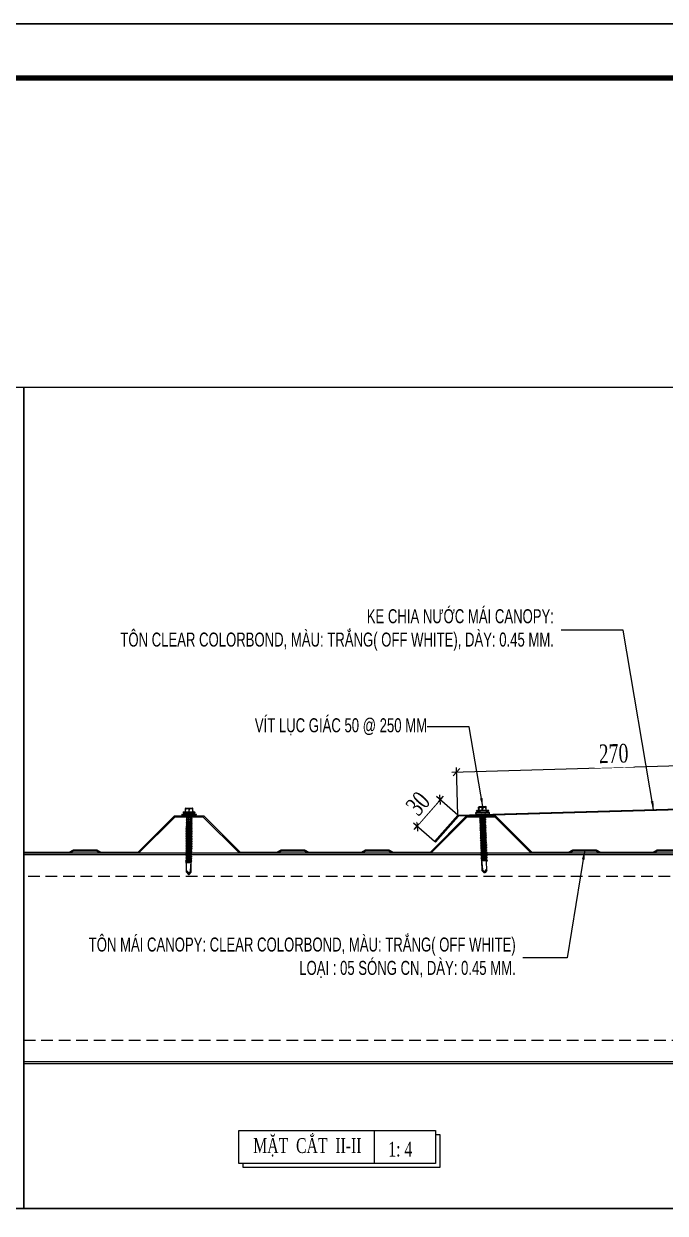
# Model space of a CAD drawing. Header units: inches. Extents: x 340055 to 349452, y -34649 to -30845.
# Drawn here: x 344482.1 to 344619.4, y -33074.5 to -32819.8 of the extents above; entities that cross this region are included whole.
import ezdxf

# ---------------------------------------------------------------- set-up
doc = ezdxf.new("R2010")
doc.units = ezdxf.units.IN
doc.header["$MEASUREMENT"] = 0
doc.linetypes.add('HIDDEN', pattern=[0.375, 0.25, -0.125])
for name, color, linetype in [('3', 3, 'Continuous'), ('flashing', 6, 'Continuous'), ('NET IN', 3, 'Continuous'), ('STRUCTURE', 1, 'Continuous')]:
    doc.layers.add(name, color=color, linetype=linetype)
doc.layers.add('TL-TIILE BLOCK A2$0$TL-TITLE BLOCK 1', color=7, linetype='Continuous', lineweight=50)
doc.styles.add('ST1', font='times.ttf', dxfattribs={"width": 0.7})
doc.styles.add('ST1H', font='vnshxh.shx', dxfattribs={"width": 0.7})
doc.dimstyles.new('3', dxfattribs={"dimtxt": 3.5, "dimasz": 1.8, "dimexe": 1, "dimexo": 0, "dimgap": 1, "dimtad": 1, "dimdec": 0, "dimlfac": 3, "dimzin": 0, "dimdsep": 46, "dimtxsty": 'ST1H', "dimblk": 'OBLIQUE', "dimcen": 1, "dimdle": 1, "dimclrd": 8, "dimclre": 8, "dimclrt": 3, "dimadec": 0, "dimazin": 0, "dimtfac": 1, "dimtdec": 0, "dimtix": 1, "dimtofl": 0, "dimtmove": 1, "dimatfit": 3, "dimfxl": 0, "dimtolj": 1, "dimtzin": 0, "dimlwd": -1, "dimlwe": -1, "dimarcsym": 0})
doc.dimstyles.new('4', dxfattribs={"dimtxt": 4, "dimasz": 1.5, "dimexe": 1, "dimexo": 0, "dimgap": 1, "dimtad": 1, "dimdec": 0, "dimlfac": 4, "dimzin": 0, "dimdsep": 46, "dimtxsty": 'ST1', "dimblk": 'OBLIQUE', "dimcen": 1, "dimdle": 1, "dimclrd": 8, "dimclre": 8, "dimclrt": 3, "dimadec": 0, "dimazin": 0, "dimtfac": 1, "dimtdec": 0, "dimtix": 1, "dimtmove": 0, "dimatfit": 3, "dimfxl": 0, "dimtolj": 1, "dimtzin": 0, "dimlwd": -1, "dimlwe": -1, "dimarcsym": 0})

# ---------------------------------------------------------------- blocks, each defined once
blk = doc.blocks.new('_Oblique')
at = {"color": 0, "linetype": 'ByBlock', "lineweight": -2}
blk.add_line((-0.5, -0.5), (0.5, 0.5), dxfattribs=at)
blk = doc.blocks.new('*D583')
at = {"color": 8, "linetype": 'Continuous', "transparency": 16777216}
for p, q in [((344571.8766353136, -32985.18263739243), (344565.6131917574, -32992.34438295272)), ((344574.9650178985, -32989.21212703094), (344570.4655769998, -32985.2770536796)), ((344570.0182163689, -32994.86839799033), (344565.5187754702, -32990.93332463899))]:
    blk.add_line(p, q, dxfattribs=at)
at = {"layer": 'Defpoints', "color": 0, "transparency": 16777216}
for p in [(344574.9650178985, -32989.21212703094), (344570.0182163689, -32994.86839799033)]:
    blk.add_point(p, dxfattribs=at)
at = {"color": 8, "transparency": 16777216, "xscale": 1.5, "yscale": 1.5, "zscale": 1.5}
for p, rotation in [((344571.2183143003, -32985.93537469287), 48.8280509160297), ((344566.2715127707, -32991.59164565225), 228.8280509160297)]:
    blk.add_blockref('_Oblique', p, dxfattribs=dict(at, rotation=rotation))
at = {"color": 3, "transparency": 16777216, "insert": (344566.4606516049, -32986.76576457429), "char_height": 4, "attachment_point": 5, "rotation": 48.82805091602974, "style": 'ST1', "bg_fill": 3, "box_fill_scale": 1.25, "bg_fill_color": 256, "bg_fill_true_color": 13158600, "bg_fill_transparency": 0}
blk.add_mtext('\\A1;30', dxfattribs=at)
at = {"layer": 'Defpoints', "color": 0, "transparency": 16777216}
blk.add_point((344566.2715127707, -32991.59164565225), dxfattribs=at)
blk = doc.blocks.new('*D584')
at = {"color": 8, "linetype": 'Continuous', "transparency": 16777216}
for p, q in [((344643.171159359, -32978.13098231566), (344573.7075447494, -32980.08819114635)), ((344574.9650178985, -32989.21212703094), (344574.6789831897, -32979.06042300297)), ((344642.4294259243, -32987.31124790324), (344642.1433912156, -32977.15954387528))]:
    blk.add_line(p, q, dxfattribs=at)
at = {"layer": 'Defpoints', "color": 0, "transparency": 16777216}
for p in [(344574.7071480413, -32980.06002629485), (344642.4294259243, -32987.31124790324), (344574.9650178985, -32989.21212703094)]:
    blk.add_point(p, dxfattribs=at)
at = {"color": 8, "transparency": 16777216, "xscale": 1.5, "yscale": 1.5, "zscale": 1.5}
for p, rotation in [((344574.7071480413, -32980.06002629485), 181.6139405482526), ((344642.1715560671, -32978.15914716716), 1.613940548252577)]:
    blk.add_blockref('_Oblique', p, dxfattribs=dict(at, rotation=rotation))
at = {"color": 3, "transparency": 16777216, "insert": (344608.3537203463, -32976.07041796253), "char_height": 4, "attachment_point": 5, "rotation": 1.6139405482525744, "style": 'ST1', "bg_fill": 3, "box_fill_scale": 1.25, "bg_fill_color": 256, "bg_fill_true_color": 13158600, "bg_fill_transparency": 0}
blk.add_mtext('\\A1;270', dxfattribs=at)
blk = doc.blocks.new('A$C26A6701F')
at = {"layer": 'STRUCTURE', "color": 1, "linetype": 'Continuous'}
for p, q in [((1.177290687337518e-05, 17.21141309024097), (1.333345103601459, 17.54447710842942)), ((1.177319791167974e-05, 17.07807975659671), (1.177290687337518e-05, 17.21141309024097)), ((1.177290687337518e-05, 17.21141309024097), (4.000011763127986, 17.21141308989172)), ((4.000011763360817, 17.07807975624019), (1.177319791167974e-05, 17.07807975659671)), ((0.4000117725227028, 17.84013201894413), (3.600011764152441, 17.84013201871858)), ((0.4000117716495879, 17.57346535181568), (1.20001177029917, 17.57346535167017)), ((0.93334510398563, 17.84013201895141), (0.9333451049751602, 18.77346535393735)), ((0.9741404834785499, 17.84013201898779), (1.034763714356814, 18.61004063630389)), ((1.06667843752075, 18.9067986874943), (2.933345099037979, 18.90679868739971)), ((1.20001177029917, 17.57346535167017), (2.800011766084936, 17.57346535157558)), ((1.329580037854612, 17.54447710844397), (1.329580037388951, 17.57346535180113)), ((1.333345103601459, 17.54447710842942), (2.666678433655761, 17.54447710829845)), ((1.907738519541454, 18.61004063611472), (1.968361751234625, 17.84013201884227)), ((2.041109667858109, 17.84013201874041), (2.101732900191564, 18.61004063607106)), ((2.665229063364677, 17.54447710818204), (2.665229062899016, 17.5734653515392)), ((2.666678433655761, 17.54447710829845), (4.000011763127986, 17.21141308989172)), ((2.800011766084936, 17.57346535157558), (3.600011763221119, 17.57346535159741)), ((2.974707705376204, 18.61004063606379), (3.035330937069375, 17.84013201878406)), ((3.066678432689514, 17.84013201869675), (3.066678432165645, 18.77346535366814)), ((4.000011763127986, 17.21141308989172), (4.000011763360817, 17.07807975624019)), ((3.944849559571594, 16.7101386350987), (0.05517397564835846, 16.7101386350987)), ((1.117354085901752, 13.34890704772261), (2.891125036869198, 13.62597896147054)), ((1.123125465644989, 13.82370186746266), (2.896896416670643, 14.10077378121059)), ((1.385263831412885, 14.03073403669259), (1.123125465644989, 13.82370186746266)), ((1.123125465644989, 13.82370186746266), (1.382151911617257, 13.71602110383537)), ((1.123506597767118, 14.29773990847752), (2.897277548792772, 14.57481182223273)), ((1.385644962079823, 14.50477207788936), (1.123506597767118, 14.29773990847752)), ((1.123506597767118, 14.29773990847752), (1.382533042284194, 14.19005914486479)), ((1.129277979023755, 14.77253472821758), (2.903048928594217, 15.04960664197279)), ((1.391416343336459, 14.97956689762941), (1.129277979023755, 14.77253472821758)), ((1.129277979023755, 14.77253472821758), (1.388304423540831, 14.66485396459757)), ((1.129659109632485, 15.24657276942889), (2.903430060658138, 15.5236446831841)), ((1.391797473945189, 15.45360493884073), (1.129659109632485, 15.24657276942889)), ((1.129659109632485, 15.24657276942889), (1.388685554149561, 15.13889200581616)), ((1.135430490889121, 15.72136758916895), (2.909201440459583, 15.99843950292416)), ((1.397568855201825, 15.92839975858078), (1.135430490889121, 15.72136758916895)), ((1.135430490889121, 15.72136758916895), (1.394456935406197, 15.61368682554894)), ((1.135811621497851, 16.19540563038026), (2.909582572523504, 16.47247754413547)), ((1.397949985810556, 16.4024377997921), (1.135811621497851, 16.19540563038026)), ((1.135811621497851, 16.19540563038026), (1.394838066014927, 16.08772486676753)), ((1.192151619761717, 16.71013863509143), (1.141583002754487, 16.67020045012032)), ((1.141583002754487, 16.67020045012032), (1.397261001053266, 16.71013863509143)), ((1.141583002754487, 16.67020045012032), (1.400609447271563, 16.56251968650031)), ((2.69036458292976, 13.7399826141118), (1.379492450156249, 13.55593921712716)), ((1.380570499692112, 13.55609057268884), (1.382153810642194, 13.71621307088935)), ((1.38095163035905, 14.03012861389288), (1.382534941309132, 14.19025111190422)), ((1.382151911617257, 13.71602110383537), (2.721234739292413, 13.91009906627005)), ((1.382533042284194, 14.19005914486479), (2.721615869959351, 14.38413710747409)), ((2.696135964186396, 14.21477743366268), (1.385263831412885, 14.03073403669259)), ((2.696517094853334, 14.68881547487399), (1.385644962079823, 14.50477207788936)), ((1.386723011615686, 14.50492343363294), (1.388306322565768, 14.66504593164427)), ((1.387104142224416, 14.97896147484425), (1.388687453174498, 15.13908397285559)), ((1.388304423540831, 14.66485396459757), (2.727387251215987, 14.85893192721414)), ((1.388685554149561, 15.13889200581616), (2.727768381824717, 15.33296996842546)), ((2.702288476051763, 15.16361029461405), (1.391416343336459, 14.97956689762941)), ((2.7026696067187, 15.63764833582536), (1.391797473945189, 15.45360493884073)), ((1.392875523481052, 15.45375629458431), (1.394458834431134, 15.61387879259564)), ((1.393256654089782, 15.92779433579562), (1.394839965039864, 16.08791683380696)), ((1.394456935406197, 15.61368682554894), (2.733539763081353, 15.80776478816551)), ((1.394838066014927, 16.08772486676753), (2.733920893690083, 16.28180282937683)), ((2.708440987917129, 16.11244315556542), (1.397568855201825, 15.92839975858078)), ((2.708822118584067, 16.58648119677673), (1.397949985810556, 16.4024377997921)), ((1.399028035346419, 16.40258915553568), (1.4006113462965, 16.56271165354701)), ((1.400609447271563, 16.56251968650031), (2.419138271710835, 16.7101386350987)), ((2.69036458292976, 13.7399826141118), (2.692006072436925, 13.90598884561769)), ((2.69036458292976, 13.7399826141118), (2.891125036869198, 13.62597896147054)), ((2.696135964186396, 14.21477743366268), (2.69777745223837, 14.38078366518312)), ((2.696135964186396, 14.21477743366268), (2.896896416670643, 14.10077378102869)), ((2.696517094853334, 14.68881547487399), (2.698158584360499, 14.85482170637988)), ((2.696517094853334, 14.68881547487399), (2.897277548792772, 14.57481182223273)), ((2.702288476051763, 15.16361029461405), (2.703929964103736, 15.32961652613449)), ((2.702288476051763, 15.16361029461405), (2.903048928594217, 15.04960664197279)), ((2.7026696067187, 15.63764833582536), (2.704311096225865, 15.80365456733125)), ((2.7026696067187, 15.63764833582536), (2.903430060658138, 15.5236446831841)), ((2.708440987917129, 16.11244315556542), (2.710082475969102, 16.27844938708586)), ((2.708440987917129, 16.11244315556542), (2.909201440459583, 15.99843950292416)), ((2.708822118584067, 16.58648119677673), (2.710044858220499, 16.71013863509143)), ((2.708822118584067, 16.58648119677673), (2.909582572523504, 16.47247754413547)), ((2.715463358035777, 13.43530424652999), (2.891125036869198, 13.62597896147054)), ((2.721234739292413, 13.91009906627005), (2.896896416670643, 14.10077378121059)), ((2.721615869959351, 14.38413710747409), (2.897277548792772, 14.57481182223273)), ((2.727387251215987, 14.85893192721414), (2.903048928594217, 15.04960664197279)), ((2.727768381824717, 15.33296996842546), (2.903430060658138, 15.5236446831841)), ((2.733539763081353, 15.80776478816551), (2.909201440459583, 15.99843950292416)), ((2.733920893690083, 16.28180282937683), (2.909582572523504, 16.47247754413547)), ((1.085004130727611, 10.0275001929549), (2.858775081695057, 10.30457210670284)), ((1.347142494982108, 10.23453236235218), (1.085004130727611, 10.0275001929549)), ((1.090775510529056, 10.50229501269496), (2.864546461496502, 10.77936692644289)), ((1.352913876238745, 10.70932718191762), (1.090775510529056, 10.50229501269496)), ((1.090775510529056, 10.50229501269496), (1.349801956443116, 10.39461424906767)), ((1.091156642651185, 10.97633305370982), (2.864927593618631, 11.25340496746503)), ((1.35329500696389, 11.18336522312165), (1.091156642651185, 10.97633305370982)), ((1.091156642651185, 10.97633305370982), (1.350183087110054, 10.86865229008981)), ((1.096928023907822, 11.45112787344988), (2.870698973420076, 11.72819978720509)), ((1.359066388162319, 11.65816004286171), (1.096928023907822, 11.45112787344988)), ((1.096928023907822, 11.45112787344988), (1.35595446836669, 11.34344710982987)), ((1.102699403651059, 11.92592269318993), (2.876470354618505, 12.20299460694514)), ((1.364837769418955, 12.13295486241259), (1.102699403651059, 11.92592269318993)), ((1.102699403651059, 11.92592269318993), (1.361725849623326, 11.81824192956992)), ((1.108470784849487, 12.40071751292999), (2.882241735875141, 12.6777894265033)), ((1.370609150675591, 12.60774968215264), (1.108470784849487, 12.40071751292999)), ((1.108470784849487, 12.40071751292999), (1.367497230879962, 12.29303674930998)), ((1.114242166106123, 12.87551233249542), (2.888013117073569, 13.15258424624335)), ((1.376380530418828, 13.0825445018927), (1.114242166106123, 12.87551233249542)), ((1.114242166106123, 12.87551233249542), (1.373268612078391, 12.76783156905003)), ((1.379492450156249, 13.55593921712716), (1.117354085901752, 13.34890704772261)), ((1.117354085901752, 13.34890704772261), (1.376380530418828, 13.24122628409532)), ((2.65801462775562, 10.41857575933682), (1.347142494982108, 10.23453236235218)), ((1.348220544517972, 10.23468371792114), (1.349803855468053, 10.39480621611438)), ((1.348601675243117, 10.70872175911791), (1.350184986134991, 10.86884425713652)), ((1.349801956443116, 10.39461424906767), (2.688884784118272, 10.58869221149507)), ((1.350183087110054, 10.86865229008981), (2.68926591478521, 11.06273025270639)), ((2.663786009012256, 10.89337057889497), (1.352913876238745, 10.70932718191762)), ((2.664167139679193, 11.36740862010629), (1.35329500696389, 11.18336522312165)), ((1.354373056441545, 11.18351657885796), (1.355956367391627, 11.34363907686929)), ((1.35595446836669, 11.34344710982987), (2.695037296041846, 11.53752507244644)), ((2.66993852093583, 11.84220343984634), (1.359066388162319, 11.65816004286171)), ((1.360144437698182, 11.65831139859802), (1.361727748648264, 11.81843389660935)), ((1.361725849623326, 11.81824192956992), (2.700808677298483, 12.01231989199732)), ((2.675709902192466, 12.3169982595864), (1.364837769418955, 12.13295486241259)), ((1.365915818954818, 12.13310621815617), (1.367499129846692, 12.2932287163494)), ((1.367497230879962, 12.29303674930998), (2.706580058496911, 12.48711471173738)), ((2.681481281935703, 12.79179307913728), (1.370609150675591, 12.60774968215264)), ((1.371687200153247, 12.60790103789623), (1.373270509648137, 12.76802353608946)), ((1.373268612078391, 12.76783156905003), (2.712351439753547, 12.96190953147743)), ((1.376380530418828, 13.24122628409532), (2.715463358035777, 13.43530424652999)), ((2.687252663192339, 13.26658789887733), (1.376380530418828, 13.0825445018927)), ((1.376380530418828, 13.24122628409532), (1.376380530418828, 13.0825445018927)), ((2.65801462775562, 10.41857575933682), (2.659656117262784, 10.58458199084271)), ((2.65801462775562, 10.41857575933682), (2.858775081695057, 10.30457210670284)), ((2.663786009012256, 10.89337057889497), (2.665427497064229, 11.05937681040814)), ((2.663786009012256, 10.89337057889497), (2.864546461496502, 10.77936692625372)), ((2.664167139679193, 11.36740862010629), (2.665808629186358, 11.53341485161218)), ((2.664167139679193, 11.36740862010629), (2.864927593618631, 11.25340496746503)), ((2.66993852093583, 11.84220343984634), (2.671580008987803, 12.00820967135223)), ((2.66993852093583, 11.84220343984634), (2.870698973420076, 11.72819978720509)), ((2.675709902192466, 12.3169982595864), (2.677351390186232, 12.48300449109229)), ((2.675709902192466, 12.3169982595864), (2.876470354618505, 12.20299460694514)), ((2.681481281935703, 12.79179307913728), (2.683122771442868, 12.95779931064317)), ((2.681481281935703, 12.79179307913728), (2.882241735875141, 12.6777894265033)), ((2.683113402919844, 10.11389739175502), (2.858775081695057, 10.30457210670284)), ((2.687252663192339, 13.42526968107995), (2.687252663192339, 13.26658789887733)), ((2.687252663192339, 13.26658789887733), (2.888013117073569, 13.15258424624335)), ((2.688884784118272, 10.58869221149507), (2.864546461496502, 10.77936692644289)), ((2.68926591478521, 11.06273025270639), (2.864927593618631, 11.25340496746503)), ((2.695037296041846, 11.53752507244644), (2.870698973420076, 11.72819978720509)), ((2.700808677298483, 12.01231989199732), (2.876470354618505, 12.20299460694514)), ((2.706580058496911, 12.48711471173738), (2.882241735875141, 12.6777894265033)), ((2.712351439753547, 12.96190953147743), (2.888013117073569, 13.15258424624335)), ((1.052654175553471, 6.706093338187202), (2.826425126520917, 6.983165251927858)), ((1.314792539866176, 6.913125507584482), (1.052654175553471, 6.706093338187202)), ((1.058425555354916, 7.180888157927257), (2.832196506380569, 7.457960071667912)), ((1.320563921122812, 7.387920327149914), (1.058425555354916, 7.180888157927257)), ((1.058425555354916, 7.180888157927257), (1.317452001268975, 7.07320739429997)), ((1.058806687477045, 7.654926198942121), (2.832577638502698, 7.931998112697329)), ((1.320945051789749, 7.861958368346677), (1.058806687477045, 7.654926198942121)), ((1.058806687477045, 7.654926198942121), (1.317833131994121, 7.547245435322111)), ((1.064578068733681, 8.129721018682176), (2.838349018245935, 8.406792932437384)), ((1.326716432988178, 8.336753188086732), (1.064578068733681, 8.129721018682176)), ((1.064578068733681, 8.129721018682176), (1.323604513250757, 8.022040255062166)), ((1.070349448476918, 8.60451583842223), (2.844120399444364, 8.881587752177438)), ((1.332487814244814, 8.811548007644888), (1.070349448476918, 8.60451583842223)), ((1.070349448476918, 8.60451583842223), (1.329375894449186, 8.49683507480222)), ((1.076120829733554, 9.079310658162285), (2.849891780701, 9.356382571728318)), ((1.33825919550145, 9.286342827384942), (1.076120829733554, 9.079310658162285)), ((1.076120829733554, 9.079310658162285), (1.335147275705822, 8.971629894542275)), ((1.081892210990191, 9.554105477727717), (2.855663161957636, 9.831177391468373)), ((1.344030575244687, 9.761137647124997), (1.081892210990191, 9.554105477727717)), ((1.081892210990191, 9.554105477727717), (1.340918656962458, 9.44642471428233)), ((1.085004130727611, 10.0275001929549), (1.344030575244687, 9.919819429327617)), ((1.311680620070547, 6.598412574559916), (2.650763447745703, 6.792490536987316)), ((2.625664672581479, 7.097168904569116), (1.314792539866176, 6.913125507584482)), ((1.315870589402039, 6.913276863153442), (1.31745390035212, 7.073399361346674)), ((1.316251720068976, 7.387314904350205), (1.31783503096085, 7.547437402361538)), ((1.317452001268975, 7.07320739429997), (2.656534828944132, 7.267285356727371)), ((1.317833131994121, 7.547245435322111), (2.656915959669277, 7.741323397938686)), ((2.631436053838115, 7.571963724127272), (1.320563921122812, 7.387920327149914)), ((2.631817184563261, 8.046001765331312), (1.320945051789749, 7.861958368346677)), ((1.322023101267405, 7.86210972409026), (1.323606412217487, 8.022232222101593)), ((1.323604513250757, 8.022040255062166), (2.662687340925913, 8.21611821767874)), ((2.637588565761689, 8.520796585071366), (1.326716432988178, 8.336753188086732)), ((1.327794482524041, 8.336904543830315), (1.329377793474123, 8.497027041841648)), ((1.329375894449186, 8.49683507480222), (2.668458722124342, 8.69091303722962)), ((2.643359947018325, 8.995591404811421), (1.332487814244814, 8.811548007644888)), ((1.333565863780677, 8.81169936338847), (1.335149174672551, 8.971821861581702)), ((1.335147275705822, 8.971629894542275), (2.674230103380978, 9.165707856969675)), ((2.649131326761562, 9.470386224369577), (1.33825919550145, 9.286342827384942)), ((1.339337244979106, 9.286494183128525), (1.340920554532204, 9.446616681321757)), ((1.340918656962458, 9.44642471428233), (2.680001484637614, 9.64050267670973)), ((1.344030575244687, 9.919819429327617), (2.683113402919844, 10.11389739175502)), ((2.654902708018199, 9.945181044109631), (1.344030575244687, 9.761137647124997)), ((1.344030575244687, 9.919819429327617), (1.344030575244687, 9.761137647124997)), ((2.625664672581479, 7.097168904569116), (2.627306162146851, 7.263175136075006)), ((2.625664672581479, 7.097168904569116), (2.826425126520917, 6.983165251927858)), ((2.631436053838115, 7.571963724127272), (2.633077541890088, 7.737969955640438)), ((2.631436053838115, 7.571963724127272), (2.832196506380569, 7.457960071486013)), ((2.631817184563261, 8.046001765331312), (2.633458674012218, 8.212007996837201)), ((2.631817184563261, 8.046001765331312), (2.832577638502698, 7.931998112697329)), ((2.637588565761689, 8.520796585071366), (2.639230053813662, 8.686802816577256)), ((2.637588565761689, 8.520796585071366), (2.838349018245935, 8.406792932437384)), ((2.643359947018325, 8.995591404811421), (2.645001435070299, 9.16159763631731)), ((2.643359947018325, 8.995591404811421), (2.844120399444364, 8.881587752177438)), ((2.649131326761562, 9.470386224369577), (2.650772816326935, 9.636392455875466)), ((2.649131326761562, 9.470386224369577), (2.849891780701, 9.356382571728318)), ((2.650763447745703, 6.792490536987316), (2.826425126520917, 6.983165251927858)), ((2.654902708018199, 10.10386282631225), (2.654902708018199, 9.945181044109631)), ((2.654902708018199, 9.945181044109631), (2.855663161957636, 9.831177391468373)), ((2.656534828944132, 7.267285356727371), (2.832196506380569, 7.457960071667912)), ((2.656915959669277, 7.741323397938686), (2.832577638502698, 7.931998112697329)), ((2.662687340925913, 8.21611821767874), (2.838349018245935, 8.406792932437384)), ((2.668458722124342, 8.69091303722962), (2.844120399444364, 8.881587752177438)), ((2.674230103380978, 9.165707856969675), (2.849891780701, 9.356382571728318)), ((2.680001484637614, 9.64050267670973), (2.855663161957636, 9.831177391468373)), ((1.278719026013277, 3.591578350533382), (1.016580660361797, 3.384546181136102)), ((1.016580660361797, 3.384546181136102), (2.305944654974155, 3.585951300090528)), ((1.021273992024362, 3.859189645132574), (2.795044943050016, 4.136261558880506)), ((1.283412356337067, 4.06622181453713), (1.021273992024362, 3.859189645132574)), ((1.021273992024362, 3.859189645132574), (1.28030043799663, 3.751508881505288)), ((1.025967323745135, 4.33383310912177), (2.799738274712581, 4.610905022876977)), ((1.288105687999632, 4.540865278533602), (1.025967323745135, 4.33383310912177)), ((1.025967323745135, 4.33383310912177), (1.284993768262211, 4.22615234550176)), ((1.031738703488372, 4.808627928861824), (2.805509654514026, 5.085699842617032)), ((1.293877069256268, 5.015660098273656), (1.031738703488372, 4.808627928861824)), ((1.031738703488372, 4.808627928861824), (1.29076514946064, 4.700947165241814)), ((1.03534003184177, 5.281708878967038), (2.809110982809216, 5.55878079271497)), ((1.297478396096267, 5.488741048364318), (1.03534003184177, 5.281708878967038)), ((1.03534003184177, 5.281708878967038), (1.294366476358846, 5.174028115521651)), ((1.041111413098406, 5.756503698707093), (2.814882364065852, 6.033575612455024)), ((1.303249777352903, 5.963535868104373), (1.041111413098406, 5.756503698707093)), ((1.041111413098406, 5.756503698707093), (1.300137857557274, 5.648822935079806)), ((1.046882794296835, 6.231298518447147), (2.820653745322488, 6.508370432195079)), ((1.309021158609539, 6.438330687844427), (1.046882794296835, 6.231298518447147)), ((1.046882794296835, 6.231298518447147), (1.305909238813911, 6.123617754819861)), ((1.052654175553471, 6.706093338187202), (1.311680620070547, 6.598412574559916)), ((1.275607106275856, 3.276865417508816), (2.212127280654386, 3.412598565460939)), ((1.278719026013277, 3.591578350533382), (1.280302335566375, 3.751700848559267)), ((2.345359317609109, 3.741332165300264), (1.278719026013277, 3.591578350533382)), ((1.28030043799663, 3.751508881505288), (2.61793174414197, 3.945376469993789)), ((2.620983584842179, 4.254013702477096), (1.283412356337067, 4.06622181453713)), ((1.283412356337067, 4.06622181453713), (1.284995667228941, 4.226344312548463)), ((1.284993768262211, 4.22615234550176), (2.624076595937368, 4.420230308118335)), ((2.598977820773143, 4.724908675518236), (1.288105687999632, 4.540865278533602)), ((1.289183737535495, 4.541016634269909), (1.290767048485577, 4.701139132288517)), ((1.29076514946064, 4.700947165241814), (2.629847977135796, 4.895025127858389)), ((1.292785064433701, 5.014097584375122), (1.294368375383783, 5.17422008257563)), ((2.60474920202978, 5.199703495258291), (1.293877069256268, 5.015660098273656)), ((1.294366476358846, 5.174028115521651), (2.633449304034002, 5.368106077949051)), ((2.608350528927986, 5.672784445348952), (1.297478396096267, 5.488741048364318)), ((1.298556445690338, 5.488892404115177), (1.300139756640419, 5.64901490212651)), ((1.300137857557274, 5.648822935079806), (2.639220685232431, 5.842900897689105)), ((2.614121910126414, 6.147579265089007), (1.303249777352903, 5.963535868104373)), ((1.304327826888766, 5.963687223855231), (1.305911137897056, 6.123809721866564)), ((1.305909238813911, 6.123617754819861), (2.644992066489067, 6.31769571742916)), ((2.61989329138305, 6.622374084829062), (1.309021158609539, 6.438330687844427)), ((1.310099208145402, 6.438482043595286), (1.311682519095484, 6.598604541606619)), ((2.376938613539096, 0.9579032522742637), (2.558454519079532, 3.708122273339541)), ((2.516334495390765, 3.45668838218262), (2.614689933951013, 3.470943380118115)), ((2.616290254634805, 3.779370238473348), (2.521852507372387, 3.766111398443172)), ((2.544223656994291, 3.623171674589685), (2.790351611329243, 3.661618094884034)), ((2.598977820773143, 4.724908675518236), (2.600619310280308, 4.890914907024126)), ((2.598977820773143, 4.724908675518236), (2.799738274712581, 4.610905022876977)), ((2.602834053512197, 0.6052740930608707), (2.614673219621181, 3.469253027469676)), ((2.60474920202978, 5.199703495258291), (2.60637558659073, 5.364182189121493)), ((2.60474920202978, 5.199703495258291), (2.805509654514026, 5.085699842617032)), ((2.608350528927986, 5.672784445348952), (2.60999201843515, 5.838790676854842)), ((2.608350528927986, 5.672784445348952), (2.809110982809216, 5.55878079271497)), ((2.614121910126414, 6.147579265089007), (2.615763399633579, 6.313585496594897)), ((2.614121910126414, 6.147579265089007), (2.814882364065852, 6.033575612455024)), ((2.614689933951013, 3.470943380118115), (2.790351611329243, 3.661618094884034)), ((2.616290254634805, 3.779370238473348), (2.61793174414197, 3.945376469993789)), ((2.790351611329243, 3.661618094884034), (2.616290254634805, 3.779370238473348)), ((2.61793174414197, 3.945376469993789), (2.795044943050016, 4.136261558880506)), ((2.61989329138305, 6.622374084829062), (2.621534780890215, 6.788380316334951)), ((2.61989329138305, 6.622374084829062), (2.820653745322488, 6.508370432195079)), ((2.620983584842179, 4.254013702477096), (2.622566895850468, 4.414136200488429)), ((2.795044943050016, 4.136261558880506), (2.620983584842179, 4.254013702477096)), ((2.624076595937368, 4.420230308118335), (2.799738274712581, 4.610905022876977)), ((2.629847977135796, 4.895025127858389), (2.805509654514026, 5.085699842617032)), ((2.633449304034002, 5.368106077949051), (2.809110982809216, 5.55878079271497)), ((2.639220685232431, 5.842900897689105), (2.814882364065852, 6.033575612455024)), ((2.644992066489067, 6.31769571742916), (2.820653745322488, 6.508370432195079)), ((1.016580660361797, 3.384546181136102), (1.275607106275856, 3.276865417508816)), ((1.269609601353295, 0.6228769704757724), (1.279359447129536, 3.275559830406564)), ((1.269609601353295, 0.6228769704757724), (1.407698227965739, 0.8129227230820106)), ((1.269609601353295, 0.6228769704757724), (1.878732151701115, 0.01950134385697311)), ((1.666132095211651, 0.8076474408153445), (1.984810214547906, 0.01573257370910142)), ((1.959187032072805, 0.07940616420091828), (2.261929250147659, 0.6358214864012552)), ((1.984810214547906, 0.01573257370910142), (2.602834053512197, 0.6052740930608707))]:
    blk.add_line(p, q, dxfattribs=at)
for centre, major_axis, ratio, start_param, end_param in [((-1.107214715331793, 16.72397739163716), (-0.8219911760315198, 0.8219911760315198), 0.9999999993416657, 3.915085933117767, 4.236521615459941), ((0.4227943259174936, 17.70679868541629), (0.09564732794056688, 0.09564732794056686), 0.9999999992807417, 0.9546329364402683, 3.757756038115318), ((1.066678437811788, 18.77346535385004), (-0.0942809045118338, 0.09428090451183381), 0.9999999929604519, -0.785398164734435, 0.7853981662623859), ((1.47125111753121, 18.03998088680237), (0.5076856166970881, 0.507685616697088), 0.999999999877039, 0.1319326649786925, 1.438863661326517), ((2.538220301910769, 18.03998088656226), (0.507685616755449, 0.5076856167554489), 0.9999999997113911, 0.1319326651878812, 1.438863661385084), ((2.933345099329017, 18.77346535374818), (-0.09428090431775937, 0.09428090431775939), 0.9999999951128835, 3.926990818775963, 5.497787143521367), ((3.552104110305663, 17.70679868504521), (-0.1001821370887679, 0.100182137088768), 0.999999998567053, 2.701136803581206, 5.152844832889347), ((5.104037225828506, 16.72445729169704), (-1.14962317334147, 0.1723529553665668), 0.9074596494887616, -0.177273005199085, 0.1772729643213415), ((1.815688840171788, 3.739211521067773), (0.3632075616260741, 0.3632075616260741), 0.9999999902153996, 4.808661015374689, 5.40747759367408), ((2.44442078017164, 3.676691528911761), (0.0836408554681621, 0.08364085546816209), 0.999999996823491, 5.766735908407976, 8.502032397456187), ((1.53507969644852, 0.7203664203261724), (0.1113389145700241, 0.1113389145700241), 0.9999999987641137, 6.085328716431428, 8.011018884988886), ((1.934281224035658, 0.08826606376533164), (0.06250714410697238, 0.06250714410697236), 0.999999994260559, 3.247503643549319, 4.535451318277192), ((1.789751960604917, 0.9860018785984721), (0.4156787834325529, 0.4156787834325529), 0.9999999982278175, 4.859665007452652, 5.449970647292889)]:
    blk.add_ellipse(centre, major_axis=major_axis, ratio=ratio, start_param=start_param, end_param=end_param, dxfattribs=at)
blk = doc.blocks.new('kt kien truc 1')
at = {"layer": 'Defpoints', "color": 8}
blk.add_lwpolyline([(0, 0), (594, 0), (594, 420), (0, 420)], close=True, dxfattribs=at)
at = {"layer": 'TL-TIILE BLOCK A2$0$TL-TITLE BLOCK 1', "const_width": 1}
blk.add_lwpolyline([(20, 10), (579, 10), (584, 15), (584, 405), (579, 410), (20, 410), (15, 405), (15, 15)], close=True, dxfattribs=at)

msp = doc.modelspace()

# ---------------------------------------------------------------- linework, layer by layer
msp.add_line((344557.0639501964, -33056.73490006661), (344557.0639501964, -33063.80885335222))
at = {"color": 8}
for points in [[(344197.3900665909, -32897.64265165906), (344482.0590312619, -32897.64265165906), (344482.0590312619, -33073.43257971751), (344197.3900665909, -33073.43257971751)], [(344482.0590312619, -32897.64265165906), (344766.727995933, -32897.64265165906), (344766.727995933, -33073.43257971751), (344482.0590312619, -33073.43257971751)], [(344197.3900665909, -33073.43257971751), (344766.7279959329, -33073.43257971751), (344766.7279959329, -33249.22250777596), (344197.3900665909, -33249.22250777596)]]:
    msp.add_lwpolyline(points, close=True, dxfattribs=at)
at = {"color": 3, "ltscale": 15}
for points in [[(344482.0590312619, -32997.13654454758), (344491.7719935045, -32997.13654454758), (344492.6779672305, -32996.68725209452), (344497.670105593, -32996.68725209452), (344498.5760793189, -32997.13654454758), (344506.5412899737, -32997.13654454758), (344514.3301242913, -32989.39873008216), (344520.5801242904, -32989.39873008216), (344528.3689586052, -32997.13654454758), (344536.2700969332, -32997.13654454758), (344537.1760706591, -32996.68725209452), (344542.1682090244, -32996.68725209452), (344543.0741827532, -32997.13654454758), (344554.3496621379, -32997.13654454758), (344555.2556358638, -32996.68725209452), (344560.2477742291, -32996.68725209452), (344561.1537479523, -32997.13654454758), (344569.118958607, -32997.13654454758), (344576.8493112714, -32989.39873008216), (344583.0993112705, -32989.39873008216), (344590.8296639348, -32997.13654454758), (344598.7308022628, -32997.13654454758), (344599.6367759888, -32996.68725209452), (344604.6289143513, -32996.68725209452), (344605.5348880772, -32997.13654454758), (344616.8103674619, -32997.13654454758), (344617.7163411879, -32996.68725209452), (344622.7084795532, -32996.68725209452)], [(344622.6498936039, -32996.93725209446), (344617.7749271399, -32996.93725209446), (344616.868953414, -32997.38654454752), (344605.476302128, -32997.38654454752), (344604.570328402, -32996.93725209446), (344599.6953619352, -32996.93725209446), (344598.7893882121, -32997.38654454752), (344590.7260398908, -32997.38654454752), (344582.9956872265, -32989.6487300821), (344576.9529353126, -32989.6487300821), (344569.222582651, -32997.38654454752), (344561.0951620058, -32997.38654454752), (344560.1891882771, -32996.93725209446), (344555.3142218131, -32996.93725209446), (344554.4082480871, -32997.38654454752), (344543.0155968011, -32997.38654454752), (344542.1096230752, -32996.93725209446), (344537.2346566112, -32996.93725209446), (344536.3286828824, -32997.38654454752), (344528.2658861044, -32997.38654454752), (344520.4770517896, -32989.6487300821), (344514.4331967921, -32989.6487300821), (344506.6443624745, -32997.38654454752), (344498.5174933697, -32997.38654454752), (344497.6115196437, -32996.93725209446), (344492.7365531769, -32996.93725209446), (344491.830579451, -32997.38654454752), (344482.0590312619, -32997.38654454752)]]:
    msp.add_lwpolyline(points, dxfattribs=at)
at = {"color": 94}
msp.add_lwpolyline([(344482.0590312619, -33042.38654454688), (344766.727995933, -33042.38654454688), (344766.727995933, -32997.3865445477), (344482.0590312619, -32997.3865445477)], close=True, dxfattribs=at)
for points in [[(344766.727995933, -32997.7615445477), (344482.0590312619, -32997.7615445477)], [(344482.0590312619, -33042.01154454688), (344766.727995933, -33042.01154454688)]]:
    msp.add_lwpolyline(points, dxfattribs=at)
at = {"color": 94, "linetype": 'HIDDEN', "ltscale": 10}
for points in [[(344766.727995933, -33002.3865445477), (344482.0590312619, -33002.3865445477)], [(344482.0590312619, -33037.38654454688), (344766.727995933, -33037.38654454688)]]:
    msp.add_lwpolyline(points, dxfattribs=at)
msp.add_lwpolyline([(344528.1137797321, -33056.73490006661), (344570.232892714, -33056.73490006661), (344570.232892714, -33063.80885335222), (344528.1137797321, -33063.80885335222)], close=True)

# ---------------------------------------------------------------- block references
at = {"color": 9, "linetype": 'Continuous', "extrusion": (-1.947799441023074e-22, -5.249385084224971e-09, 1), "xscale": 0.749999999998181, "yscale": 0.749999999998181, "zscale": 0.749999999998181}
msp.add_blockref('A$C26A6701F', (344515.9551154652, -33001.93133405849, 0.0001931384896020634), dxfattribs=at)

# ---------------------------------------------------------------- leaders
at = {"color": 9}
msp.add_leader([(344602.1328451686, -32996.93725209446), (344598.4210892364, -33019.7734622654), (344587.391676176, -33019.7734622654)], dimstyle='3', override={"dimgap": 1, "dimtad": 0}, dxfattribs=at)

# ---------------------------------------------------------------- next in the draw order: texts
at = {"color": 3, "linetype": 'Continuous', "insert": (344560.1088160044, -33060.77204633116), "char_height": 3.181818181818182, "attachment_point": 4, "style": 'ST1', "bg_fill": 3, "box_fill_scale": 1.25, "bg_fill_color": 256, "bg_fill_true_color": 13158600, "bg_fill_transparency": 3139400}
msp.add_mtext('\\A1;1: 4', dxfattribs=at)

# ---------------------------------------------------------------- next in the draw order: linework, layer by layer
msp.add_lwpolyline([(344570.232892714, -33057.58050199106), (344571.1310508717, -33057.58050199106), (344571.1310508717, -33064.65445527669), (344529.0119378898, -33064.65445527669), (344529.0119378898, -33063.80885335222)])

# ---------------------------------------------------------------- next in the draw order: texts
at = {"color": 3, "linetype": 'Continuous', "insert": (344531.2026952282, -33060.3850082486), "char_height": 3.181818181818182, "attachment_point": 4, "style": 'ST1', "bg_fill": 3, "box_fill_scale": 1.25, "bg_fill_color": 256, "bg_fill_true_color": 13158600, "bg_fill_transparency": 3139304}
msp.add_mtext('\\A1;MẶT  CẮT  II-II', dxfattribs=at)

# ---------------------------------------------------------------- next in the draw order: linework, layer by layer
at = {"color": 8}
msp.add_lwpolyline([(344482.0590312619, -32897.64265165906), (344766.727995933, -32897.64265165906), (344766.727995933, -33073.43257971751), (344482.0590312619, -33073.43257971751)], close=True, dxfattribs=at)

# ---------------------------------------------------------------- next in the draw order: texts
at = {"layer": '3', "char_height": 3, "attachment_point": 6, "style": 'ST1H', "bg_fill": 2}
for s, insert in [('\\A1;VÝT LôC GI¸C 50 @ 250 MM', (344568.4060582091, -32970.33106453681)), ('\\A1;t«n m¸i cANOPY: CLEAR COLORBOND, mµu: tr¾ng( Off white)\\PLo¹i : 05 sãng cn, dµy: 0.45 mm.', (344587.391676176, -33019.7734622654))]:
    msp.add_mtext(s, dxfattribs=dict(at, insert=insert))

# ---------------------------------------------------------------- next in the draw order: dimensions: what is measured, and where the dimension line sits
at = {"color": 8}
dim = msp.add_aligned_dim(p1=(344574.9650178985, -32989.21212703093), p2=(344570.0182163689, -32994.86839799034), distance=-4.977438471573108, dimstyle='4', dxfattribs=at)
dim.commit()
dim.dimension.update_dxf_attribs({"geometry": '*D583', "text_midpoint": (344566.4606516049, -32986.76576457429)})

# ---------------------------------------------------------------- next in the draw order: dimensions: what is measured, and where the dimension line sits
dim = msp.add_aligned_dim(p1=(344642.4294259243, -32987.31124790324), p2=(344574.9650178985, -32989.21212703093), distance=-9.155732889647986, dimstyle='4', dxfattribs=at)
dim.commit()
dim.dimension.update_dxf_attribs({"geometry": '*D584', "text_midpoint": (344608.3537203463, -32976.07041796253)})

# ---------------------------------------------------------------- next in the draw order: linework, layer by layer
at = {"layer": 'flashing'}
msp.add_lwpolyline([(344642.4294259243, -32987.51007971729), (344575.1534833825, -32989.44452737285), (344570.2194092675, -32995.02323193761), (344570.0182163689, -32994.86839799034), (344574.9650178985, -32989.21212703093), (344642.4294259243, -32987.31124790324), (344709.8938339501, -32989.21212703093), (344714.8406354798, -32994.86839799034), (344714.6394425812, -32995.02323193761), (344709.7053684662, -32989.44452737285)], close=True, dxfattribs=at)

# ---------------------------------------------------------------- next in the draw order: block references
at = {"color": 9, "linetype": 'Continuous', "extrusion": (1.510167687046504e-10, -5.247212373847911e-09, 1), "xscale": -0.7499999999801877, "yscale": 0.7500000000006821, "zscale": 0.75, "rotation": 1.648539268910412}
msp.add_blockref('A$C26A6701F', (344582.1593565494, -33001.54696958663, 0.000245050270211932), dxfattribs=at)

# ---------------------------------------------------------------- next in the draw order: leaders
at = {"color": 9}
for points in [[(344616.9043739864, -32988.03044251091), (344610.3661926504, -32949.60499383978), (344595.5734053105, -32949.60499383978)], [(344580.3387231111, -32987.41339754871, 8.648335885144164e-09), (344577.4271796806, -32970.33106453681, 8.648335885144164e-09), (344568.4060582091, -32970.33106453681, 8.648335885144164e-09)]]:
    msp.add_leader(points, dimstyle='3', override={"dimgap": 1, "dimtad": 0}, dxfattribs=at)

# ---------------------------------------------------------------- next in the draw order: texts
at = {"layer": '3', "insert": (344595.5734053105, -32949.60499383978), "char_height": 3, "attachment_point": 6, "style": 'ST1H', "bg_fill": 2}
msp.add_mtext('\\A1;ke chia n\xadíc m¸i CANOPY: \\Pt«n CLEAR COLORBOND, mµu: tr¾ng( Off white), dµy: 0.45 mm.', dxfattribs=at)

# ---------------------------------------------------------------- next in the draw order: linework, layer by layer
at = {"layer": 'NET IN'}
msp.add_lwpolyline([(344178.5704962628, -32819.81651229742), (344867.3503630426, -32819.81651229742), (344867.3503630426, -33306.41706614559), (344178.5704962628, -33306.41706614559)], close=True, dxfattribs=at)

# ---------------------------------------------------------------- next in the draw order: block references
at = {"layer": '3', "xscale": 1.159562065285868, "yscale": 1.159562065285868, "zscale": 1.159562065285868}
msp.add_blockref('kt kien truc 1', (344178.5704962628, -33306.83257971748), dxfattribs=at)

doc.saveas('drawing.dxf')
